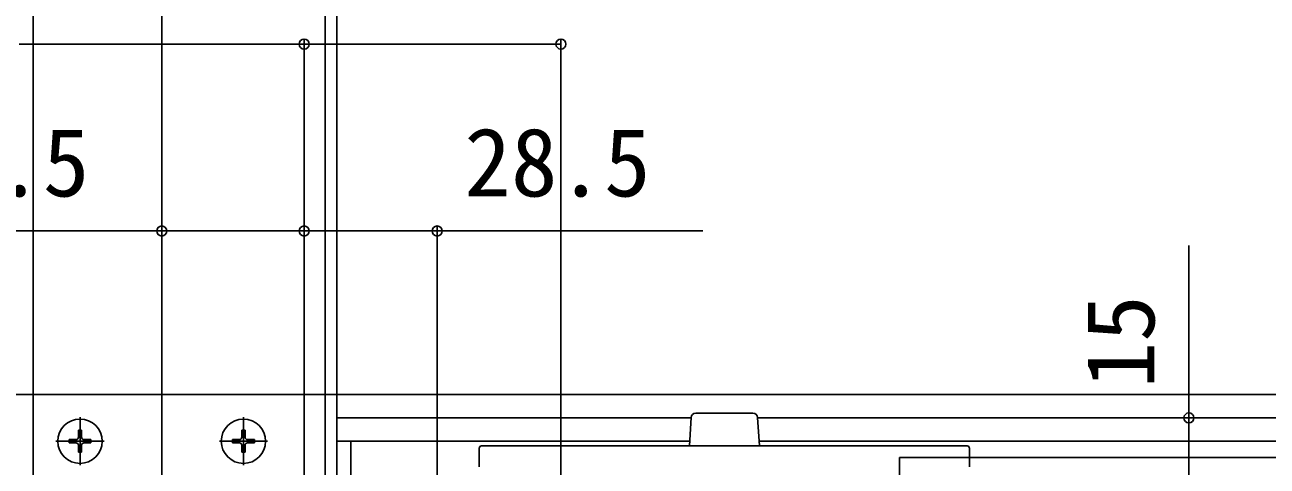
# Model space of a CAD drawing. Units: millimetres, scale not verified. Extents: x -875 to 875, y -1304 to 1297.
# Drawn here: x -69.3 to 196.8, y 375.5 to 469.9 of the extents above; entities that cross this region are included whole.
import ezdxf
from ezdxf.enums import TextEntityAlignment as Align

# ---------------------------------------------------------------- set-up
doc = ezdxf.new("R2010")
doc.units = ezdxf.units.MM
doc.header["$LTSCALE"] = 8
for name, color, linetype in [('0-4_YKK_12', 2, 'Continuous'), ('0-5_YKK_13', 4, 'Continuous'), ('0-7_YKK_D', 6, 'Continuous')]:
    doc.layers.add(name, color=color, linetype=linetype)
doc.styles.add('ＭＳ ゴシック', font='')
doc.styles.get('ＭＳ ゴシック').set_extended_font_data('MS Gothic')

msp = doc.modelspace()

# ---------------------------------------------------------------- linework, layer by layer
at = {"layer": '0-4_YKK_12'}
for p, q in [((-67.5, 832.797), (-67.5, -103.2)), ((-40, 832.797), (-40, -103.2)), ((-2.5, 372.618), (-2.5, 820.8)), ((-5, 603.3), (-5, 372.8)), ((542.5, 390.8), (-869.512, 390.8)), ((73.367, 385.8), (-2.5, 385.8)), ((-2.5, 385.8), (-2.5, 372.618)), ((542.5, 385.8), (87.633, 385.8)), ((73.061, 380.8), (-2.5, 380.8)), ((0.5, 372.618), (0.5, 380.8)), ((512.628, 380.8), (87.939, 380.8))]:
    msp.add_line(p, q, dxfattribs=at)
for points in [[(118, 377.3), (118, 375.3), (118, 370.8)], [(512.5, 377.3), (133, 377.3), (118, 377.3)]]:
    msp.add_lwpolyline(points, dxfattribs=at)
at = {"layer": '0-5_YKK_13'}
for p, q in [((-57.5, 375.65), (-57.5, 385.95)), ((-22.5, 375.65), (-22.5, 385.95)), ((73.371, 385.861), (73, 379.8)), ((74.369, 386.8), (86.631, 386.8)), ((88, 379.8), (87.629, 385.861)), ((-57.85, 383.15), (-57.15, 383.15)), ((-57.85, 383.15), (-57.85, 381.65)), ((-57.15, 383.15), (-57.15, 381.65)), ((-22.85, 383.15), (-22.15, 383.15)), ((-22.85, 383.15), (-22.85, 381.65)), ((-22.15, 383.15), (-22.15, 381.65)), ((-62.65, 380.8), (-52.35, 380.8)), ((-59.85, 381.15), (-59.85, 380.45)), ((-59.85, 381.15), (-58.35, 381.15)), ((-56.65, 381.15), (-55.15, 381.15)), ((-55.15, 381.15), (-55.15, 380.45)), ((-27.65, 380.8), (-17.35, 380.8)), ((-24.85, 381.15), (-24.85, 380.45)), ((-24.85, 381.15), (-23.35, 381.15)), ((-21.65, 381.15), (-20.15, 381.15)), ((-20.15, 381.15), (-20.15, 380.45)), ((-59.85, 380.45), (-58.35, 380.45)), ((-57.85, 379.95), (-57.85, 378.45)), ((-57.85, 378.45), (-57.15, 378.45)), ((-57.15, 379.95), (-57.15, 378.45)), ((-56.65, 380.45), (-55.15, 380.45)), ((-24.85, 380.45), (-23.35, 380.45)), ((-22.85, 379.95), (-22.85, 378.45)), ((-22.85, 378.45), (-22.15, 378.45)), ((-22.15, 379.95), (-22.15, 378.45)), ((-21.65, 380.45), (-20.15, 380.45)), ((28, 375.3), (28, 379.3)), ((28.5, 379.8), (132.5, 379.8)), ((133, 379.3), (133, 375.3))]:
    msp.add_line(p, q, dxfattribs=at)
for centre in [(-57.5, 380.8), (-22.5, 380.8)]:
    msp.add_circle(centre, 4.75, dxfattribs=at)
for centre, radius, start, end in [((74.369, 385.8), 1, 90, 176.5), ((86.631, 385.8), 1, 3.5, 90), ((-58.35, 381.65), 0.5, 270, 0), ((-56.65, 381.65), 0.5, 180, 270), ((-23.35, 381.65), 0.5, 270, 0), ((-21.65, 381.65), 0.5, 180, 270), ((-58.35, 379.95), 0.5, 0, 90), ((-56.65, 379.95), 0.5, 90, 180), ((-23.35, 379.95), 0.5, 0, 90), ((-21.65, 379.95), 0.5, 90, 180), ((28.5, 379.3), 0.5, 90, 180), ((132.5, 379.3), 0.5, 0, 90)]:
    msp.add_arc(centre, radius, start, end, dxfattribs=at)
at = {"layer": '0-7_YKK_D'}
for p, q in [((-70.5, 465.8), (-9.5, 465.8)), ((-9.5, 373.5), (-9.5, 466.8)), ((-9.5, 373.5), (-9.5, 466.8)), ((-9.5, 465.8), (45.5, 465.8)), ((45.5, 373.05), (45.5, 466.8)), ((-40, 406.8), (-40, 426.8)), ((-9.5, 373.5), (-9.5, 426.8)), ((-9.5, 373.3), (-9.5, 426.8)), ((19, 360.3), (19, 426.8)), ((180, 422.728), (180, 385.8)), ((154, 385.8), (181, 385.8)), ((180, 370.8), (180, 385.8))]:
    msp.add_line(p, q, dxfattribs=at)
for points in [[(-9.5, 425.8), (-40, 425.8), (-96.891, 425.8)], [(-9.5, 425.8), (19, 425.8), (75.891, 425.8)]]:
    msp.add_lwpolyline(points, dxfattribs=at)
for centre in [(-9.5, 465.8), (-9.5, 465.8), (45.5, 465.8), (-40, 425.8), (-9.5, 425.8), (-9.5, 425.8), (19, 425.8), (180, 385.8)]:
    msp.add_circle(centre, 1.075, dxfattribs=at)

# ---------------------------------------------------------------- texts
at = {"layer": '0-7_YKK_D', "style": 'ＭＳ ゴシック'}
for s, p in [('30.5', (-95.368, 428.8)), ('28.5', (24.823, 428.8))]:
    msp.add_text(s, height=14.66, dxfattribs=at).set_placement(p, align=Align.BOTTOM_LEFT)
msp.add_text('15', height=14.66, rotation=90, dxfattribs=at).set_placement((177, 392.114), align=Align.BOTTOM_LEFT)

doc.saveas('drawing.dxf')
